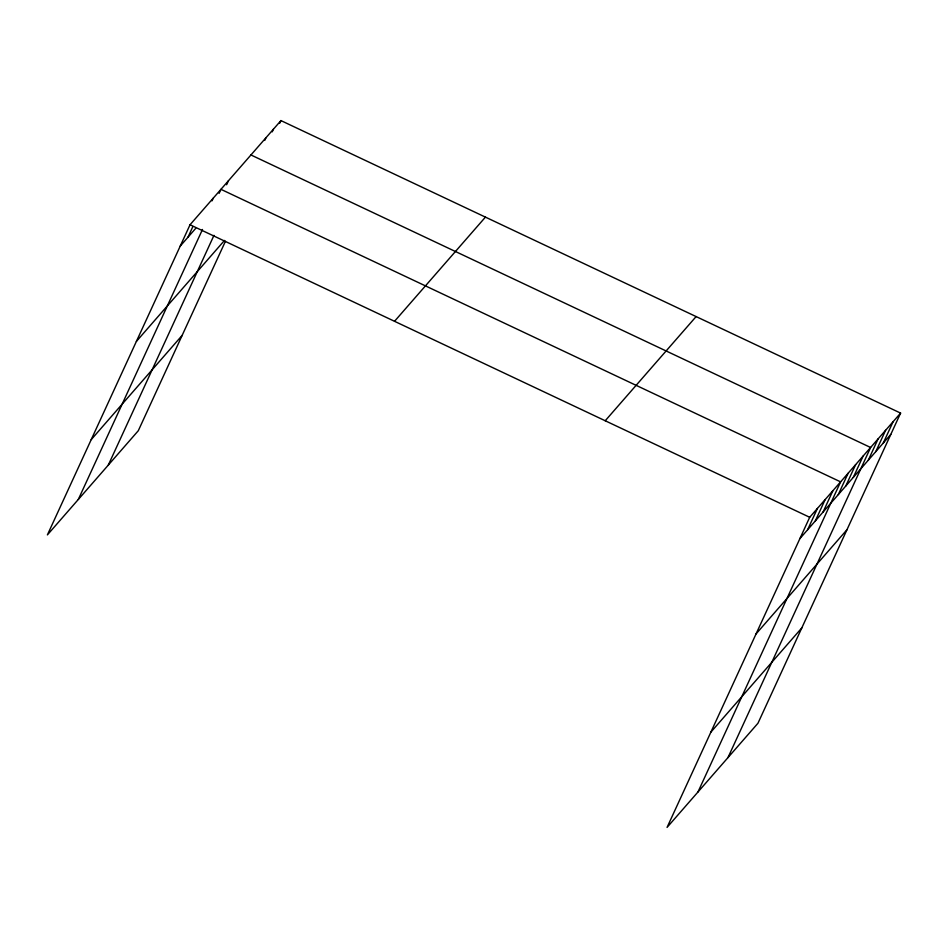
<?xml version="1.0" encoding="UTF-8"?>
<svg xmlns="http://www.w3.org/2000/svg" width="948" height="948" viewBox="0 0 948 948"><rect width="100%" height="100%" fill="white"/><g stroke="black" fill="none" stroke-linecap="round" stroke-linejoin="round"><path stroke-width="1.42" d="M900.6 413.103L809.699 517.288L667.06 827.414L757.962 723.241L900.6 413.103L280.94 120.586L190.038 224.759L47.4 534.897L138.301 430.712L225.446 241.254M187.965 237.237L192.871 226.572M211.997 200.858L213.229 198.191M78.305 499.478L202.493 229.463M219.107 193.345L220.955 189.339L840.603 481.868L697.965 791.995M226.608 184.742L228.444 180.748M108.297 465.089L213.975 235.353M264.717 140.434L265.95 137.768M272.218 131.843L273.439 129.177M279.719 123.252L280.94 120.586M807.613 529.754L817.425 508.436M815.339 520.902L825.151 499.572M823.065 512.05L832.877 490.72M838.293 494.595L848.105 473.265M845.794 486.004L855.606 464.674M853.295 477.413L863.107 456.083M727.957 757.618L870.608 447.492L250.947 154.962M868.297 460.218L878.097 438.888M875.798 451.627L885.598 430.297M883.287 443.024L893.099 421.706M180.238 246.089L195.691 228.385M136.393 341.399L224.486 240.437M91.233 439.588L182.135 335.402M394.534 321.301L485.435 217.116M605.215 420.758L696.116 316.573M799.887 538.618L890.788 434.433M756.054 633.916L846.955 529.742M710.893 732.117L801.795 627.932M190.038 224.759L809.699 517.288"/></g></svg>
